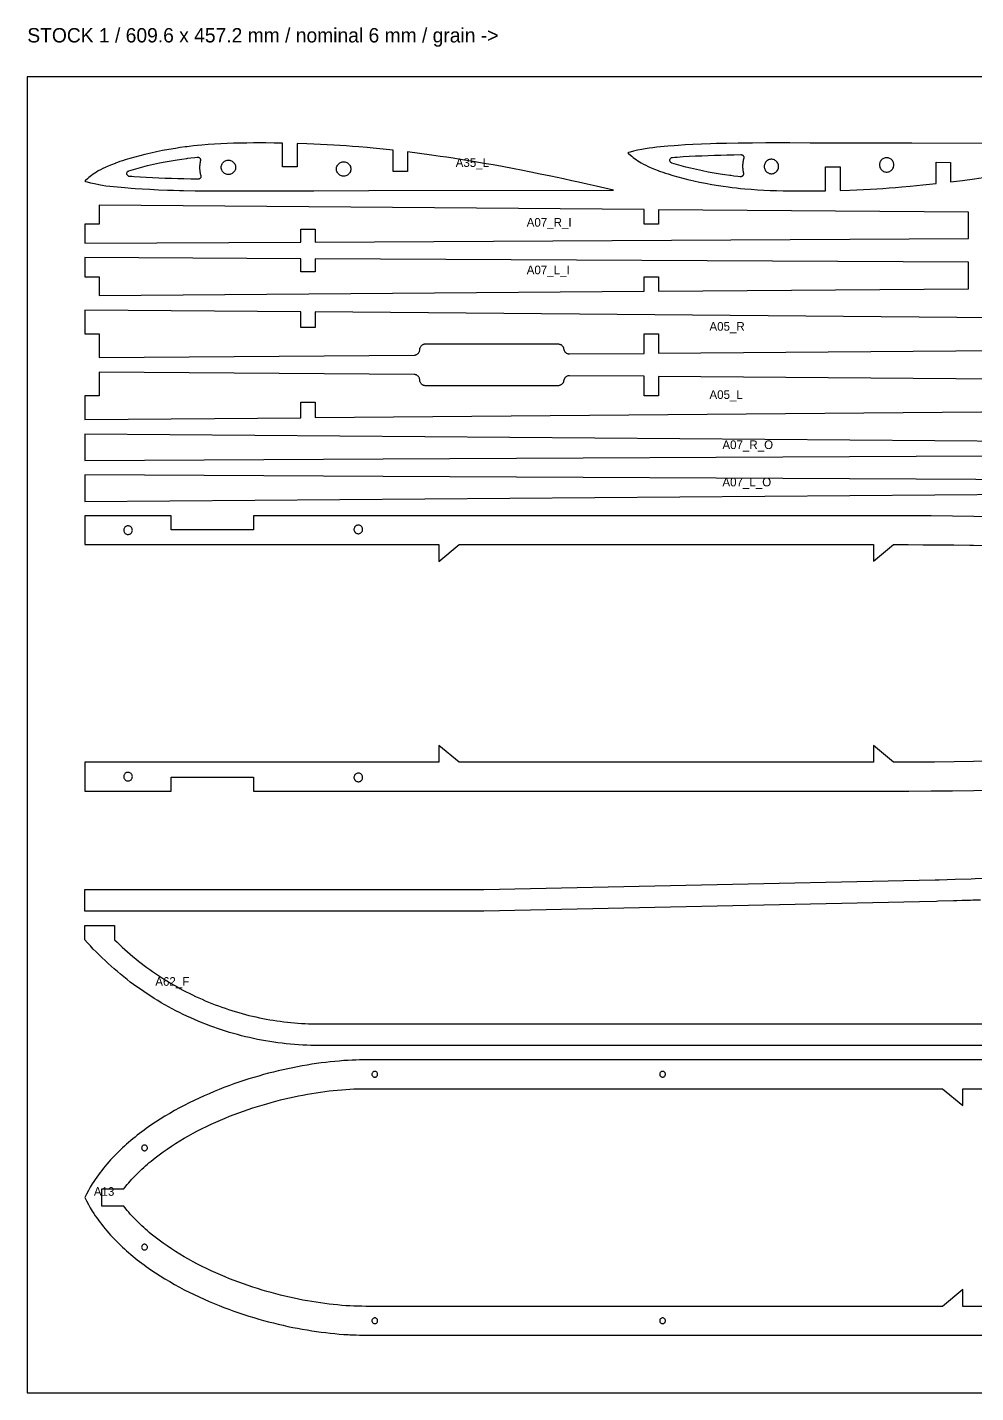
# Model space of a CAD drawing. Header units: millimetres. Extents: x 0 to 1269, y 0 to 474.
# Drawn here: x 0 to 329.5, y 0 to 474.5 of the extents above; entities that cross this region are included whole.
import ezdxf

# ---------------------------------------------------------------- set-up
doc = ezdxf.new("R2010")
doc.units = ezdxf.units.MM
for name, color, linetype in [('CUT', 1, 'Continuous'), ('LABELS_NOT_CUT', 7, 'Continuous'), ('REFERENCE_NOT_CUT', 8, 'Continuous')]:
    doc.layers.add(name, color=color, linetype=linetype)

msp = doc.modelspace()

# ---------------------------------------------------------------- linework, layer by layer
at = {"layer": 'CUT'}
for points in [[(197.64, 419.26), (194.56, 419.97), (191.51, 420.65), (189.2, 421.15), (186.3, 421.78), (181.92, 422.71), (178.19, 423.48), (174.91, 424.15), (171.58, 424.8), (169.11, 425.28), (164.99, 426.05), (161.83, 426.63), (158.64, 427.19), (155.57, 427.72), (152.65, 428.2), (150.35, 428.57), (148.01, 428.94), (145.68, 429.29), (143.41, 429.63), (140.45, 430.05), (136.26, 430.61), (132.11, 431.14), (132.11, 424.35), (127.11, 424.35), (127.11, 431.73), (124.77, 431.98), (122.47, 432.22), (120.22, 432.45), (118.03, 432.65), (115.18, 432.91), (113.01, 433.08), (110.81, 433.25), (108.61, 433.41), (106.47, 433.55), (104.19, 433.68), (101.87, 433.8), (99.53, 433.91), (97.17, 434), (93.7, 434.11), (93.71, 425.95), (88.71, 425.95), (88.7, 434.21), (85.77, 434.25), (82.86, 434.27), (80.69, 434.28), (78.6, 434.28), (76.26, 434.26), (73.93, 434.23), (71.64, 434.18), (69.39, 434.1), (67.22, 434.01), (65.03, 433.88), (62.85, 433.73), (60.63, 433.54), (59.18, 433.4), (57.72, 433.24), (56.27, 433.07), (55.56, 432.98), (54.86, 432.89), (53.13, 432.65), (51.43, 432.39), (49.18, 432.02), (47.02, 431.63), (44.94, 431.21), (42.95, 430.78), (41.91, 430.55), (40.81, 430.29), (39.12, 429.86), (37.39, 429.39), (35.67, 428.9), (34.01, 428.39), (33.07, 428.09), (32.18, 427.79), (31.35, 427.5), (30.67, 427.25), (30.47, 427.18), (29.23, 426.7), (28.11, 426.24), (27.09, 425.8), (26.19, 425.37), (25.38, 424.95), (24.65, 424.56), (24.01, 424.17), (23.43, 423.81), (22.84, 423.4), (22.31, 423.01), (21.83, 422.63), (21.38, 422.25), (20.91, 421.84), (20.27, 421.26), (20, 421), (20.25, 420.92), (20.75, 420.77), (21.96, 420.47), (23.39, 420.15), (24.82, 419.85), (26.04, 419.63), (27.33, 419.43), (28.65, 419.26), (30, 419.12), (31.38, 418.98), (33.9, 418.76), (36.11, 418.58), (37.42, 418.49), (39.85, 418.33), (42.61, 418.17), (45.57, 418.03), (48.73, 417.91), (50.83, 417.84), (52.91, 417.79), (54.26, 417.76), (58.3, 417.69), (63.34, 417.63), (67.94, 417.61), (71.83, 417.62), (76.2, 417.63), (83.32, 417.65), (87.84, 417.66), (99.52, 417.68), (118.62, 417.71), (203.66, 417.86), (200.69, 418.56)], [(60.31, 422.73), (60.31, 422.61), (60.29, 422.5), (60.27, 422.38), (60.23, 422.27), (60.17, 422.17), (60.11, 422.07), (60.03, 421.98), (59.95, 421.9), (59.85, 421.84), (59.75, 421.78), (59.64, 421.73), (59.53, 421.7), (59.42, 421.68), (59.3, 421.68), (56.81, 421.71), (54.36, 421.76), (52.28, 421.81), (50.13, 421.87), (47.94, 421.94), (45.73, 422.03), (43.52, 422.13), (41.34, 422.25), (39.21, 422.37), (37.15, 422.52), (36.27, 422.58), (35.48, 422.64), (35.31, 422.67), (35.15, 422.73), (35, 422.81), (34.87, 422.92), (34.76, 423.05), (34.67, 423.2), (34.6, 423.36), (34.57, 423.52), (34.56, 423.7), (34.59, 423.87), (34.64, 424.03), (34.72, 424.18), (34.83, 424.32), (34.96, 424.43), (35.1, 424.53), (35.26, 424.59), (36.85, 425.08), (38.47, 425.54), (40.1, 425.98), (41.76, 426.4), (43.82, 426.88), (45.88, 427.32), (47.95, 427.73), (50.01, 428.1), (52.06, 428.44), (53.73, 428.7), (55.39, 428.93), (55.73, 428.97), (56.76, 429.1), (58.16, 429.27), (59.06, 429.37), (59.18, 429.37), (59.3, 429.36), (59.42, 429.34), (59.53, 429.3), (59.64, 429.25), (59.74, 429.19), (59.83, 429.12), (59.92, 429.03), (59.99, 428.94), (60.05, 428.83), (60.1, 428.73), (60.14, 428.61), (60.16, 428.49), (60.17, 428.37), (60.16, 428.26), (60.14, 428.14), (60.07, 427.82), (60.01, 427.5), (59.96, 427.17), (59.92, 426.85), (59.89, 426.52), (59.87, 426.19), (59.86, 425.87), (59.86, 425.54), (59.88, 425.21), (59.9, 424.89), (59.94, 424.56), (59.98, 424.24), (60.04, 423.91), (60.11, 423.59), (60.18, 423.27), (60.27, 422.96), (60.3, 422.85)], [(72.36, 425.8), (72.34, 425.48), (72.28, 425.17), (72.18, 424.88), (72.05, 424.59), (71.88, 424.33), (71.68, 424.08), (71.45, 423.87), (71.2, 423.68), (70.92, 423.53), (70.63, 423.42), (70.33, 423.34), (70.02, 423.3), (69.7, 423.3), (69.39, 423.34), (69.09, 423.42), (68.8, 423.53), (68.52, 423.68), (68.27, 423.87), (68.04, 424.08), (67.84, 424.33), (67.67, 424.59), (67.54, 424.88), (67.44, 425.17), (67.38, 425.48), (67.36, 425.8), (67.38, 426.11), (67.44, 426.42), (67.54, 426.72), (67.67, 427), (67.84, 427.26), (68.04, 427.51), (68.27, 427.72), (68.52, 427.91), (68.8, 428.06), (69.09, 428.17), (69.39, 428.25), (69.7, 428.29), (70.02, 428.29), (70.33, 428.25), (70.63, 428.17), (70.92, 428.06), (71.2, 427.91), (71.45, 427.72), (71.68, 427.51), (71.88, 427.26), (72.05, 427), (72.18, 426.72), (72.28, 426.42), (72.34, 426.11)], [(112.41, 425.23), (112.39, 424.92), (112.33, 424.61), (112.23, 424.31), (112.1, 424.03), (111.93, 423.76), (111.73, 423.52), (111.5, 423.31), (111.25, 423.12), (110.97, 422.97), (110.68, 422.86), (110.37, 422.78), (110.06, 422.74), (109.75, 422.74), (109.44, 422.78), (109.13, 422.86), (108.84, 422.97), (108.57, 423.12), (108.31, 423.31), (108.08, 423.52), (107.88, 423.76), (107.72, 424.03), (107.58, 424.31), (107.48, 424.61), (107.43, 424.92), (107.41, 425.23), (107.43, 425.55), (107.48, 425.86), (107.58, 426.15), (107.72, 426.44), (107.88, 426.7), (108.08, 426.94), (108.31, 427.16), (108.57, 427.34), (108.84, 427.5), (109.13, 427.61), (109.44, 427.69), (109.75, 427.73), (110.06, 427.73), (110.37, 427.69), (110.68, 427.61), (110.97, 427.5), (111.25, 427.34), (111.5, 427.16), (111.73, 426.94), (111.93, 426.7), (112.1, 426.44), (112.23, 426.15), (112.33, 425.86), (112.39, 425.55)], [(248.97, 429.28), (248.97, 429.17), (248.96, 429.05), (248.93, 428.94), (248.85, 428.62), (248.77, 428.3), (248.7, 427.98), (248.65, 427.66), (248.6, 427.33), (248.56, 427.01), (248.54, 426.68), (248.53, 426.36), (248.52, 426.03), (248.53, 425.7), (248.55, 425.37), (248.58, 425.05), (248.62, 424.72), (248.67, 424.4), (248.73, 424.08), (248.8, 423.76), (248.82, 423.64), (248.83, 423.52), (248.82, 423.4), (248.8, 423.28), (248.76, 423.17), (248.72, 423.06), (248.65, 422.96), (248.58, 422.86), (248.5, 422.78), (248.4, 422.71), (248.3, 422.64), (248.19, 422.59), (248.08, 422.56), (247.96, 422.53), (247.84, 422.52), (247.72, 422.53), (246.83, 422.63), (245.43, 422.79), (244.4, 422.92), (244.05, 422.97), (242.4, 423.2), (240.72, 423.45), (238.68, 423.79), (236.61, 424.16), (234.54, 424.57), (232.48, 425.01), (230.42, 425.5), (228.77, 425.91), (227.13, 426.35), (225.51, 426.82), (223.92, 427.3), (223.76, 427.37), (223.62, 427.46), (223.49, 427.58), (223.39, 427.71), (223.31, 427.87), (223.25, 428.03), (223.23, 428.2), (223.23, 428.37), (223.27, 428.54), (223.33, 428.7), (223.42, 428.85), (223.53, 428.98), (223.67, 429.08), (223.82, 429.17), (223.98, 429.23), (224.15, 429.25), (224.94, 429.31), (225.81, 429.38), (227.87, 429.52), (230.01, 429.65), (232.19, 429.76), (234.39, 429.86), (236.6, 429.95), (238.79, 430.03), (240.94, 430.09), (243.03, 430.14), (245.48, 430.18), (247.96, 430.22), (248.08, 430.21), (248.19, 430.2), (248.31, 430.16), (248.41, 430.12), (248.52, 430.06), (248.61, 429.99), (248.7, 429.91), (248.77, 429.82), (248.84, 429.73), (248.89, 429.62), (248.93, 429.51), (248.96, 429.4)], [(261.02, 426.1), (261, 426.41), (260.94, 426.72), (260.85, 427.02), (260.71, 427.3), (260.55, 427.57), (260.35, 427.81), (260.12, 428.03), (259.86, 428.21), (259.59, 428.36), (259.3, 428.48), (258.99, 428.56), (258.68, 428.59), (258.37, 428.59), (258.05, 428.56), (257.75, 428.48), (257.46, 428.36), (257.18, 428.21), (256.93, 428.03), (256.7, 427.81), (256.5, 427.57), (256.33, 427.3), (256.2, 427.02), (256.1, 426.72), (256.04, 426.41), (256.02, 426.1), (256.04, 425.79), (256.1, 425.48), (256.2, 425.18), (256.33, 424.9), (256.5, 424.63), (256.7, 424.39), (256.93, 424.17), (257.18, 423.99), (257.46, 423.84), (257.75, 423.72), (258.05, 423.64), (258.37, 423.6), (258.68, 423.6), (258.99, 423.64), (259.3, 423.72), (259.59, 423.84), (259.86, 423.99), (260.12, 424.17), (260.35, 424.39), (260.55, 424.63), (260.71, 424.9), (260.85, 425.18), (260.94, 425.48), (261, 425.79)], [(301.07, 426.66), (301.05, 426.98), (300.99, 427.28), (300.89, 427.58), (300.76, 427.87), (300.59, 428.13), (300.39, 428.37), (300.16, 428.59), (299.91, 428.77), (299.63, 428.92), (299.34, 429.04), (299.04, 429.12), (298.73, 429.16), (298.41, 429.16), (298.1, 429.12), (297.8, 429.04), (297.5, 428.92), (297.23, 428.77), (296.98, 428.59), (296.75, 428.37), (296.55, 428.13), (296.38, 427.87), (296.24, 427.58), (296.15, 427.28), (296.09, 426.98), (296.07, 426.66), (296.09, 426.35), (296.15, 426.04), (296.24, 425.74), (296.38, 425.46), (296.55, 425.19), (296.75, 424.95), (296.98, 424.74), (297.23, 424.55), (297.5, 424.4), (297.8, 424.28), (298.1, 424.21), (298.41, 424.17), (298.73, 424.17), (299.04, 424.21), (299.34, 424.28), (299.63, 424.4), (299.91, 424.55), (300.16, 424.74), (300.39, 424.95), (300.59, 425.19), (300.76, 425.46), (300.89, 425.74), (300.99, 426.04), (301.05, 426.35)], [(100, 399.84), (327, 401.02), (327, 410.23), (219.35, 411.08), (219.35, 406.04), (214.35, 406.04), (214.35, 411.12), (25, 412.61), (25, 406.04), (20, 406.04), (20, 399.42), (95, 399.81), (95, 404.34), (100, 404.34)], [(327, 392.82), (100, 394), (100, 389.5), (95, 389.5), (95, 394.03), (20, 394.42), (20, 387.8), (25, 387.8), (25, 381.22), (214.35, 382.72), (214.35, 387.8), (219.35, 387.8), (219.35, 382.76), (327, 383.61)], [(463, 329.65), (20, 333.14), (20, 323.93), (123.63, 324.47), (308.85, 325.41), (391.89, 325.83), (463, 326.17)], [(20, 309.72), (463, 313.21), (463, 316.69), (391.89, 317.03), (308.85, 317.45), (123.63, 318.39), (20, 318.93)], [(36.5, 299.72), (36.48, 299.96), (36.42, 300.19), (36.33, 300.41), (36.2, 300.62), (36.04, 300.8), (35.85, 300.95), (35.64, 301.07), (35.42, 301.16), (35.18, 301.21), (34.94, 301.22), (34.7, 301.19), (34.47, 301.12), (34.25, 301.02), (34.05, 300.88), (33.88, 300.71), (33.73, 300.52), (33.62, 300.3), (33.54, 300.08), (33.5, 299.84), (33.5, 299.6), (33.54, 299.36), (33.62, 299.13), (33.73, 298.92), (33.88, 298.72), (34.05, 298.55), (34.25, 298.42), (34.47, 298.31), (34.7, 298.25), (34.94, 298.22), (35.18, 298.23), (35.42, 298.28), (35.64, 298.36), (35.85, 298.48), (36.04, 298.63), (36.2, 298.82), (36.33, 299.02), (36.42, 299.24), (36.48, 299.48)], [(116.5, 299.99), (116.48, 300.23), (116.42, 300.47), (116.33, 300.69), (116.2, 300.89), (116.04, 301.08), (115.85, 301.23), (115.64, 301.35), (115.42, 301.43), (115.18, 301.48), (114.94, 301.49), (114.7, 301.46), (114.47, 301.4), (114.25, 301.29), (114.05, 301.16), (113.88, 300.99), (113.73, 300.8), (113.62, 300.58), (113.54, 300.35), (113.5, 300.11), (113.5, 299.87), (113.54, 299.63), (113.62, 299.41), (113.73, 299.19), (113.88, 299), (114.05, 298.83), (114.25, 298.69), (114.47, 298.59), (114.7, 298.52), (114.94, 298.49), (115.18, 298.5), (115.42, 298.55), (115.64, 298.64), (115.85, 298.76), (116.04, 298.91), (116.2, 299.09), (116.33, 299.3), (116.42, 299.52), (116.48, 299.75)], [(36.5, 214.07), (36.48, 214.31), (36.42, 214.55), (36.33, 214.77), (36.2, 214.97), (36.04, 215.15), (35.85, 215.31), (35.64, 215.43), (35.42, 215.51), (35.18, 215.56), (34.94, 215.57), (34.7, 215.54), (34.47, 215.47), (34.25, 215.37), (34.05, 215.23), (33.88, 215.07), (33.73, 214.87), (33.62, 214.66), (33.54, 214.43), (33.5, 214.19), (33.5, 213.95), (33.54, 213.71), (33.62, 213.48), (33.73, 213.27), (33.88, 213.08), (34.05, 212.91), (34.25, 212.77), (34.47, 212.67), (34.7, 212.6), (34.94, 212.57), (35.18, 212.58), (35.42, 212.63), (35.64, 212.72), (35.85, 212.84), (36.04, 212.99), (36.2, 213.17), (36.33, 213.38), (36.42, 213.6), (36.48, 213.83)], [(116.5, 213.8), (116.48, 214.04), (116.42, 214.27), (116.33, 214.49), (116.2, 214.7), (116.04, 214.88), (115.85, 215.03), (115.64, 215.15), (115.42, 215.24), (115.18, 215.28), (114.94, 215.29), (114.7, 215.27), (114.47, 215.2), (114.25, 215.09), (114.05, 214.96), (113.88, 214.79), (113.73, 214.6), (113.62, 214.38), (113.54, 214.15), (113.5, 213.92), (113.5, 213.67), (113.54, 213.44), (113.62, 213.21), (113.73, 212.99), (113.88, 212.8), (114.05, 212.63), (114.25, 212.5), (114.47, 212.39), (114.7, 212.33), (114.94, 212.3), (115.18, 212.31), (115.42, 212.35), (115.64, 212.44), (115.85, 212.56), (116.04, 212.71), (116.2, 212.89), (116.33, 213.1), (116.42, 213.32), (116.48, 213.55)], [(121.72, 110.64), (121.7, 110.84), (121.65, 111.03), (121.56, 111.2), (121.43, 111.35), (121.28, 111.48), (121.11, 111.57), (120.92, 111.63), (120.72, 111.64), (120.53, 111.63), (120.34, 111.57), (120.17, 111.48), (120.02, 111.35), (119.89, 111.2), (119.8, 111.03), (119.74, 110.84), (119.72, 110.64), (119.74, 110.45), (119.8, 110.26), (119.89, 110.09), (120.02, 109.94), (120.17, 109.81), (120.34, 109.72), (120.53, 109.66), (120.72, 109.64), (120.92, 109.66), (121.11, 109.72), (121.28, 109.81), (121.43, 109.94), (121.56, 110.09), (121.65, 110.26), (121.7, 110.45)], [(221.72, 110.64), (221.7, 110.84), (221.65, 111.03), (221.56, 111.2), (221.43, 111.35), (221.28, 111.48), (221.11, 111.57), (220.92, 111.63), (220.72, 111.64), (220.53, 111.63), (220.34, 111.57), (220.17, 111.48), (220.02, 111.35), (219.89, 111.2), (219.8, 111.03), (219.74, 110.84), (219.72, 110.64), (219.74, 110.45), (219.8, 110.26), (219.89, 110.09), (220.02, 109.94), (220.17, 109.81), (220.34, 109.72), (220.53, 109.66), (220.72, 109.64), (220.92, 109.66), (221.11, 109.72), (221.28, 109.81), (221.43, 109.94), (221.56, 110.09), (221.65, 110.26), (221.7, 110.45)], [(41.72, 85.06), (41.7, 85.25), (41.65, 85.44), (41.56, 85.61), (41.43, 85.77), (41.28, 85.89), (41.11, 85.98), (40.92, 86.04), (40.72, 86.06), (40.53, 86.04), (40.34, 85.98), (40.17, 85.89), (40.02, 85.77), (39.89, 85.61), (39.8, 85.44), (39.74, 85.25), (39.72, 85.06), (39.74, 84.86), (39.8, 84.68), (39.89, 84.5), (40.02, 84.35), (40.17, 84.23), (40.34, 84.13), (40.53, 84.08), (40.72, 84.06), (40.92, 84.08), (41.11, 84.13), (41.28, 84.23), (41.43, 84.35), (41.56, 84.5), (41.65, 84.68), (41.7, 84.86)], [(41.72, 50.59), (41.7, 50.78), (41.65, 50.97), (41.56, 51.14), (41.43, 51.29), (41.28, 51.42), (41.11, 51.51), (40.92, 51.57), (40.72, 51.59), (40.53, 51.57), (40.34, 51.51), (40.17, 51.42), (40.02, 51.29), (39.89, 51.14), (39.8, 50.97), (39.74, 50.78), (39.72, 50.59), (39.74, 50.39), (39.8, 50.2), (39.89, 50.03), (40.02, 49.88), (40.17, 49.75), (40.34, 49.66), (40.53, 49.6), (40.72, 49.59), (40.92, 49.6), (41.11, 49.66), (41.28, 49.75), (41.43, 49.88), (41.56, 50.03), (41.65, 50.2), (41.7, 50.39)], [(121.72, 25), (121.7, 25.2), (121.65, 25.38), (121.56, 25.56), (121.43, 25.71), (121.28, 25.83), (121.11, 25.92), (120.92, 25.98), (120.72, 26), (120.53, 25.98), (120.34, 25.92), (120.17, 25.83), (120.02, 25.71), (119.89, 25.56), (119.8, 25.38), (119.74, 25.2), (119.72, 25), (119.74, 24.8), (119.8, 24.62), (119.89, 24.44), (120.02, 24.29), (120.17, 24.17), (120.34, 24.08), (120.53, 24.02), (120.72, 24), (120.92, 24.02), (121.11, 24.08), (121.28, 24.17), (121.43, 24.29), (121.56, 24.44), (121.65, 24.62), (121.7, 24.8)], [(221.72, 25), (221.7, 25.2), (221.65, 25.38), (221.56, 25.56), (221.43, 25.71), (221.28, 25.83), (221.11, 25.92), (220.92, 25.98), (220.72, 26), (220.53, 25.98), (220.34, 25.92), (220.17, 25.83), (220.02, 25.71), (219.89, 25.56), (219.8, 25.38), (219.74, 25.2), (219.72, 25), (219.74, 24.8), (219.8, 24.62), (219.89, 24.44), (220.02, 24.29), (220.17, 24.17), (220.34, 24.08), (220.53, 24.02), (220.72, 24), (220.92, 24.02), (221.11, 24.08), (221.28, 24.17), (221.43, 24.29), (221.56, 24.44), (221.65, 24.62), (221.7, 24.8)]]:
    msp.add_lwpolyline(points, close=True, dxfattribs=at)
for points in [[(392.33, 434.04), (307.28, 434.19), (288.19, 434.22), (276.51, 434.24), (271.98, 434.25), (264.87, 434.27), (260.5, 434.28), (256.6, 434.28), (252, 434.26), (246.96, 434.21), (242.92, 434.14), (241.58, 434.11), (239.49, 434.05), (237.4, 433.99), (234.24, 433.86), (231.27, 433.73), (228.51, 433.57), (226.09, 433.41), (224.77, 433.31), (222.57, 433.14), (220.04, 432.91), (218.67, 432.78), (217.32, 432.63), (216, 432.46), (214.71, 432.27), (213.49, 432.04), (212.05, 431.75), (210.63, 431.42), (209.42, 431.12), (208.91, 430.98), (208.66, 430.89), (208.93, 430.64), (209.57, 430.06), (210.04, 429.65), (210.5, 429.26), (210.98, 428.88), (211.5, 428.49), (212.1, 428.09), (212.67, 427.72), (213.32, 427.34), (214.04, 426.94), (214.85, 426.53), (215.76, 426.1), (216.77, 425.65), (217.89, 425.19), (219.14, 424.71), (219.34, 424.64), (220.01, 424.4), (220.84, 424.11), (221.73, 423.81), (222.67, 423.5), (224.33, 423), (226.05, 422.5), (227.79, 422.04), (229.48, 421.61), (230.57, 421.35), (231.61, 421.11), (233.6, 420.68), (235.68, 420.27), (237.85, 419.87), (240.1, 419.5), (241.79, 419.25), (243.52, 419), (244.23, 418.91), (244.94, 418.82), (246.38, 418.65), (247.84, 418.49), (249.3, 418.35), (251.51, 418.17), (253.7, 418.01), (255.88, 417.89), (258.05, 417.79), (260.3, 417.72), (262.6, 417.67), (264.92, 417.63), (267.27, 417.62), (269.35, 417.61), (271.52, 417.62), (274.43, 417.64), (277.37, 417.68), (277.37, 425.95), (282.37, 425.94), (282.37, 417.79), (285.83, 417.9), (288.2, 417.99), (290.54, 418.1), (292.85, 418.22), (295.13, 418.35), (297.27, 418.49), (299.47, 418.64), (301.68, 418.81), (303.85, 418.99), (306.69, 419.24), (308.88, 419.45), (311.14, 419.67), (313.44, 419.91), (315.77, 420.17), (315.78, 427.55), (320.78, 427.54), (320.77, 420.76), (324.92, 421.28), (329.11, 421.85), (332.07, 422.27)], [(454, 372.5), (100, 375.54), (100, 370.15), (95, 370.15), (95, 375.58), (20, 376.22), (20, 367.93), (25, 367.93), (25, 359.68), (134.37, 360.54), (134.53, 360.55), (134.7, 360.57), (134.86, 360.61), (135.02, 360.66), (135.17, 360.72), (135.32, 360.79), (135.46, 360.88), (135.59, 360.97), (135.76, 361.12), (135.9, 361.28), (136.03, 361.46), (136.14, 361.65), (136.23, 361.85), (136.29, 362.06), (136.34, 362.28), (136.37, 362.72), (136.41, 362.93), (136.48, 363.14), (136.57, 363.35), (136.68, 363.54), (136.81, 363.72), (136.96, 363.88), (137.12, 364.03), (137.26, 364.12), (137.4, 364.21), (137.55, 364.28), (137.7, 364.34), (137.86, 364.39), (138.02, 364.42), (138.19, 364.44), (138.35, 364.45), (184.39, 364.45), (184.59, 364.44), (184.8, 364.41), (184.99, 364.35), (185.19, 364.28), (185.37, 364.19), (185.55, 364.08), (185.71, 363.95), (185.85, 363.81), (185.95, 363.69), (186.05, 363.57), (186.13, 363.44), (186.2, 363.3), (186.26, 363.16), (186.31, 363.01), (186.34, 362.86), (186.4, 362.55), (186.43, 362.4), (186.48, 362.26), (186.55, 362.11), (186.62, 361.98), (186.7, 361.84), (186.79, 361.72), (186.89, 361.6), (187.04, 361.46), (187.2, 361.33), (187.38, 361.22), (187.56, 361.13), (187.76, 361.06), (187.96, 361.01), (188.16, 360.98), (188.37, 360.97), (214.35, 361.17), (214.35, 367.93), (219.35, 367.93), (219.35, 361.21), (381.52, 362.48)], [(381.52, 351.88), (219.35, 353.16), (219.35, 346.43), (214.35, 346.43), (214.35, 353.2), (188.37, 353.4), (188.16, 353.39), (187.96, 353.36), (187.76, 353.31), (187.56, 353.24), (187.38, 353.14), (187.2, 353.04), (187.04, 352.91), (186.89, 352.77), (186.79, 352.65), (186.7, 352.52), (186.62, 352.39), (186.55, 352.25), (186.48, 352.11), (186.43, 351.96), (186.4, 351.81), (186.34, 351.51), (186.31, 351.36), (186.26, 351.21), (186.2, 351.07), (186.13, 350.93), (186.05, 350.8), (185.95, 350.68), (185.85, 350.56), (185.71, 350.42), (185.55, 350.29), (185.37, 350.18), (185.19, 350.09), (184.99, 350.01), (184.8, 349.96), (184.59, 349.93), (184.39, 349.92), (138.35, 349.92), (138.19, 349.92), (138.02, 349.95), (137.86, 349.98), (137.7, 350.03), (137.55, 350.09), (137.4, 350.16), (137.26, 350.25), (137.12, 350.34), (136.96, 350.49), (136.81, 350.65), (136.68, 350.83), (136.57, 351.02), (136.48, 351.22), (136.41, 351.43), (136.37, 351.65), (136.34, 352.09), (136.29, 352.31), (136.23, 352.52), (136.14, 352.72), (136.03, 352.91), (135.9, 353.09), (135.76, 353.25), (135.59, 353.4), (135.46, 353.49), (135.32, 353.58), (135.17, 353.65), (135.02, 353.71), (134.86, 353.76), (134.7, 353.79), (134.53, 353.82), (134.37, 353.83), (25, 354.68), (25, 346.43), (20, 346.43), (20, 338.14), (95, 338.79), (95, 344.21), (100, 344.21), (100, 338.83), (454, 341.87)], [(336.11, 304.39), (328.87, 304.51), (321.5, 304.6), (313.98, 304.67), (306.3, 304.7), (298.44, 304.72), (78.61, 304.72), (78.61, 299.89), (50, 299.89), (50, 304.72), (20, 304.72), (20, 294.72), (143, 294.72), (143, 288.89), (150, 294.72), (294, 294.72), (294, 288.9), (301, 294.72), (306.08, 294.71), (311.21, 294.68), (316.51, 294.65), (321.89, 294.6), (327.48, 294.53), (328.72, 294.51), (335.92, 294.39)], [(335.92, 219.4), (328.72, 219.28), (322, 219.19), (315.14, 219.13), (308.15, 219.09), (301, 219.07), (294, 224.9), (294, 219.07), (150, 219.07), (143, 224.89), (143, 219.07), (20, 219.07), (20, 209.07), (50, 209.07), (50, 213.89), (78.61, 213.89), (78.61, 209.07), (298.44, 209.07), (306.3, 209.08), (313.98, 209.12), (321.5, 209.18), (328.87, 209.28), (336.11, 209.4)], [(331.15, 171.2), (329.36, 171.14), (328.56, 171.11), (327.66, 171.08), (324.81, 170.99), (322.91, 170.93), (321.77, 170.9), (316.45, 170.75), (315.88, 170.74), (310, 170.6), (158.65, 167.36), (20, 167.36), (20, 174.86), (158.57, 174.86), (309.84, 178.1), (315.37, 178.23), (316.83, 178.26), (322.42, 178.42), (327.92, 178.59), (329.33, 178.64), (335, 178.85)], [(549.07, 120.64), (101.42, 120.64), (99.98, 120.65), (98.54, 120.68), (97.1, 120.73), (95.67, 120.8), (94.23, 120.88), (92.8, 120.99), (91.36, 121.11), (89.93, 121.25), (88.5, 121.41), (87.08, 121.59), (85.65, 121.79), (84.23, 122.01), (82.81, 122.25), (81.4, 122.5), (79.99, 122.78), (78.58, 123.07), (77.17, 123.38), (75.77, 123.71), (74.38, 124.06), (72.99, 124.43), (71.6, 124.82), (70.22, 125.22), (68.85, 125.64), (67.48, 126.08), (66.12, 126.54), (64.76, 127.02), (63.41, 127.51), (62.07, 128.02), (60.73, 128.55), (59.4, 129.1), (58.08, 129.66), (56.76, 130.25), (55.45, 130.85), (54.15, 131.46), (52.86, 132.1), (51.58, 132.75), (50.31, 133.42), (49.04, 134.1), (47.79, 134.8), (46.54, 135.52), (45.31, 136.26), (44.08, 137.01), (42.86, 137.78), (41.66, 138.56), (40.46, 139.36), (39.28, 140.17), (38.1, 141), (36.94, 141.85), (35.79, 142.71), (34.65, 143.59), (33.52, 144.48), (32.4, 145.38), (31.3, 146.31), (30.21, 147.24), (29.13, 148.19), (28.06, 149.15), (27, 150.13), (25.96, 151.12), (24.94, 152.13), (23.92, 153.15), (22.92, 154.18), (21.93, 155.23), (20.96, 156.29), (20, 157.36), (20, 162.36), (30.31, 162.36), (30.31, 157.36), (31.2, 156.5), (32.09, 155.65), (32.99, 154.81), (33.9, 153.98), (34.82, 153.16), (35.76, 152.36), (36.7, 151.56), (37.65, 150.78), (38.61, 150.01), (39.58, 149.25), (40.56, 148.5), (41.55, 147.77), (42.55, 147.04), (43.55, 146.33), (44.57, 145.63), (45.59, 144.95), (46.62, 144.27), (47.66, 143.61), (48.71, 142.97), (49.77, 142.33), (50.83, 141.71), (51.9, 141.1), (52.98, 140.5), (54.06, 139.92), (55.15, 139.35), (56.25, 138.79), (57.36, 138.25), (58.47, 137.72), (59.59, 137.2), (60.71, 136.7), (61.85, 136.21), (62.98, 135.73), (64.12, 135.27), (65.27, 134.82), (66.43, 134.39), (67.58, 133.97), (68.75, 133.57), (69.92, 133.18), (71.09, 132.8), (72.27, 132.44), (73.45, 132.09), (74.63, 131.76), (75.82, 131.44), (77.02, 131.13), (78.22, 130.84), (79.42, 130.57), (80.62, 130.31), (81.83, 130.06), (83.04, 129.83), (84.25, 129.61), (85.47, 129.41), (86.68, 129.22), (87.9, 129.05), (89.13, 128.89), (90.35, 128.75), (91.58, 128.62), (92.8, 128.51), (94.03, 128.41), (95.26, 128.33), (96.49, 128.26), (97.72, 128.21), (98.95, 128.17), (100.18, 128.15), (101.42, 128.14), (549.07, 128.14)], [(495.6, 115.64), (117.58, 115.64), (116.69, 115.64), (115.41, 115.62), (114.12, 115.59), (112.83, 115.54), (111.51, 115.47), (109.96, 115.38), (108.4, 115.26), (106.83, 115.12), (105.25, 114.96), (103.66, 114.78), (102.05, 114.58), (100.44, 114.36), (98.81, 114.12), (97.18, 113.86), (95.54, 113.57), (93.89, 113.27), (92.23, 112.94), (90.56, 112.59), (88.88, 112.22), (87.2, 111.83), (85.51, 111.42), (83.81, 110.98), (82.11, 110.52), (80.4, 110.04), (78.69, 109.54), (76.97, 109.01), (75.25, 108.46), (73.52, 107.88), (71.79, 107.28), (70.06, 106.66), (68.33, 106.01), (66.6, 105.33), (64.87, 104.63), (63.14, 103.9), (61.41, 103.14), (59.69, 102.36), (57.97, 101.55), (56.26, 100.71), (54.55, 99.84), (52.86, 98.94), (51.17, 98.02), (49.49, 97.06), (47.83, 96.07), (46.18, 95.05), (44.54, 93.99), (42.93, 92.91), (41.33, 91.79), (40.55, 91.22), (39.76, 90.64), (38.99, 90.05), (38.21, 89.45), (37.45, 88.84), (36.69, 88.23), (35.95, 87.61), (35.2, 86.97), (34.47, 86.33), (33.75, 85.68), (33.03, 85.03), (32.32, 84.36), (31.63, 83.69), (30.94, 83), (30.26, 82.31), (29.59, 81.61), (28.94, 80.9), (28.29, 80.18), (27.66, 79.45), (27.04, 78.72), (26.44, 77.97), (25.84, 77.22), (25.26, 76.46), (24.69, 75.69), (24.14, 74.91), (23.61, 74.13), (23.08, 73.34), (22.58, 72.54), (21.88, 71.38), (21.22, 70.21), (20.59, 69.02), (20, 67.82), (20.59, 66.62), (21.22, 65.44), (21.88, 64.26), (22.58, 63.11), (23.08, 62.31), (23.61, 61.51), (24.14, 60.73), (24.69, 59.95), (25.26, 59.18), (25.84, 58.42), (26.44, 57.67), (27.04, 56.93), (27.66, 56.19), (28.29, 55.46), (28.94, 54.75), (29.59, 54.04), (30.26, 53.34), (30.94, 52.64), (31.63, 51.96), (32.32, 51.28), (33.03, 50.62), (33.75, 49.96), (34.47, 49.31), (35.2, 48.67), (35.95, 48.04), (36.69, 47.42), (37.45, 46.8), (38.21, 46.2), (38.99, 45.6), (39.76, 45.01), (40.55, 44.43), (41.33, 43.86), (42.93, 42.74), (44.54, 41.65), (46.18, 40.6), (47.83, 39.58), (49.49, 38.59), (51.17, 37.63), (52.86, 36.7), (54.55, 35.8), (56.26, 34.93), (57.97, 34.09), (59.69, 33.28), (61.41, 32.5), (63.14, 31.74), (64.87, 31.02), (66.6, 30.31), (68.33, 29.64), (70.06, 28.99), (71.79, 28.36), (73.52, 27.76), (75.25, 27.19), (76.97, 26.63), (78.69, 26.11), (80.4, 25.6), (82.11, 25.12), (83.81, 24.66), (85.51, 24.23), (87.2, 23.81), (88.88, 23.42), (90.56, 23.05), (92.23, 22.71), (93.89, 22.38), (95.54, 22.07), (97.18, 21.79), (98.81, 21.53), (100.44, 21.28), (102.05, 21.06), (103.66, 20.86), (105.25, 20.68), (106.83, 20.52), (108.4, 20.39), (109.96, 20.27), (111.51, 20.17), (112.07, 20.14), (113.19, 20.09), (114.31, 20.05), (115.41, 20.02), (116.5, 20.01), (117.58, 20), (495.6, 20)], [(443.01, 30), (325.01, 30), (325.01, 35.82), (318.01, 30), (117.58, 30), (116.22, 30.01), (114.85, 30.04), (113.47, 30.09), (112.07, 30.16), (110.65, 30.24), (109.22, 30.35), (107.77, 30.48), (106.31, 30.63), (104.84, 30.79), (103.35, 30.98), (101.85, 31.18), (100.35, 31.41), (98.83, 31.65), (97.3, 31.92), (95.76, 32.2), (94.21, 32.51), (92.66, 32.83), (91.09, 33.18), (89.52, 33.54), (87.94, 33.93), (86.36, 34.33), (84.76, 34.76), (83.17, 35.21), (81.57, 35.68), (79.96, 36.18), (78.35, 36.69), (76.74, 37.23), (75.13, 37.79), (73.52, 38.37), (71.91, 38.98), (70.3, 39.6), (68.69, 40.26), (67.09, 40.93), (65.49, 41.63), (63.89, 42.36), (62.31, 43.11), (60.73, 43.88), (59.16, 44.68), (57.6, 45.5), (56.06, 46.35), (54.53, 47.23), (53.01, 48.13), (51.52, 49.05), (50.04, 50), (48.59, 50.98), (47.16, 51.98), (45.76, 53.01), (44.39, 54.06), (43.04, 55.14), (42.38, 55.69), (41.73, 56.24), (41.09, 56.8), (40.46, 57.37), (39.84, 57.94), (39.23, 58.51), (38.63, 59.1), (38.04, 59.68), (37.46, 60.28), (36.89, 60.87), (36.34, 61.48), (35.79, 62.08), (35.26, 62.69), (34.74, 63.31), (33.93, 64.31), (33.54, 64.82), (25.94, 64.82), (25.94, 70.82), (33.54, 70.82), (33.93, 71.33), (34.74, 72.33), (35.26, 72.95), (35.79, 73.56), (36.34, 74.17), (36.89, 74.77), (37.46, 75.37), (38.04, 75.96), (38.63, 76.55), (39.23, 77.13), (39.84, 77.71), (40.46, 78.28), (41.09, 78.84), (41.73, 79.4), (42.38, 79.95), (43.04, 80.5), (44.39, 81.58), (45.76, 82.63), (47.16, 83.66), (48.59, 84.66), (50.04, 85.64), (51.52, 86.59), (53.01, 87.52), (54.53, 88.42), (56.06, 89.29), (57.6, 90.14), (59.16, 90.97), (60.73, 91.77), (62.31, 92.54), (63.89, 93.29), (65.49, 94.01), (67.09, 94.71), (68.69, 95.39), (70.3, 96.04), (71.91, 96.67), (73.52, 97.27), (75.13, 97.86), (76.74, 98.42), (78.35, 98.95), (79.96, 99.47), (81.57, 99.96), (83.17, 100.43), (84.76, 100.88), (86.36, 101.31), (87.94, 101.72), (89.52, 102.1), (91.09, 102.47), (92.66, 102.81), (94.21, 103.14), (95.76, 103.44), (97.3, 103.73), (98.83, 103.99), (100.35, 104.24), (101.85, 104.46), (103.35, 104.67), (104.84, 104.85), (106.31, 105.02), (107.77, 105.16), (109.22, 105.29), (110.65, 105.4), (112.07, 105.49), (113.47, 105.56), (114.85, 105.61), (116.22, 105.63), (117.58, 105.64), (318.01, 105.64), (325.01, 99.82), (325.01, 105.64), (443.01, 105.64)]]:
    msp.add_lwpolyline(points, dxfattribs=at)
at = {"layer": 'REFERENCE_NOT_CUT'}
msp.add_lwpolyline([(0, 0), (609.6, 0), (609.6, 457.2), (0, 457.2)], close=True, dxfattribs=at)

# ---------------------------------------------------------------- texts
at = {"layer": 'LABELS_NOT_CUT'}
for s, height, p in [('STOCK 1 / 609.6 x 457.2 mm / nominal 6 mm / grain ->', 5, (0, 469.2)), ('A35_L', 3, (148.83, 425.95)), ('A07_R_I', 3, (173.5, 405.19)), ('A07_L_I', 3, (173.5, 388.65)), ('A05_R', 3, (237, 369.04)), ('A05_L', 3, (237, 345.32)), ('A07_R_O', 3, (241.5, 327.91)), ('A07_L_O', 3, (241.5, 314.95)), ('A62_F', 3, (44.46, 141.4)), ('A13', 3, (23.12, 68.42))]:
    msp.add_text(s, height=height, dxfattribs=at).set_placement(p)

doc.saveas('drawing.dxf')
